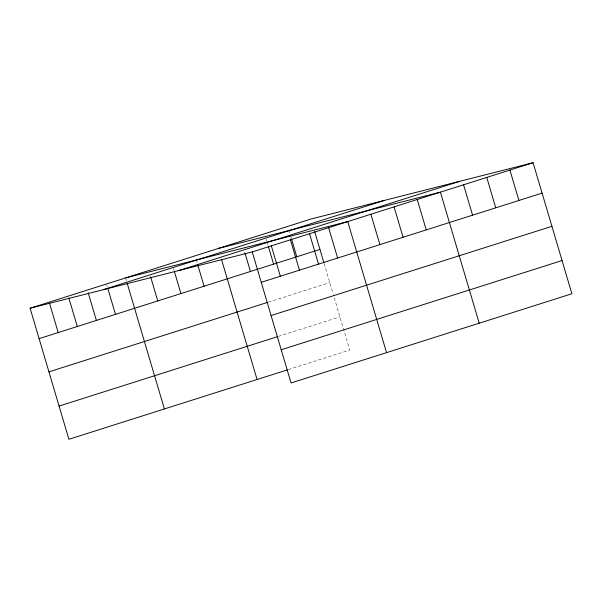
<?xml version="1.0" encoding="UTF-8"?>
<svg xmlns="http://www.w3.org/2000/svg" width="602" height="602" viewBox="0 0 602 602"><rect width="100%" height="100%" fill="white"/><g stroke="black" fill="none" stroke-linecap="round" stroke-linejoin="round"><path stroke-width="0.45" stroke-dasharray="3.01 2.26" d="M268.296 302.159L329.783 282.624M278.433 336.383L339.919 316.848M288.268 369.598L349.754 350.071L333.516 295.236M324.087 263.398L333.252 294.333M288.832 229.964L290.156 234.434M290.42 235.322L291.217 238.008M266.189 239.107L266.724 240.898M266.987 241.793L268.048 245.368M196.154 259.402L197.215 262.976M173.511 268.552L174.046 270.343M125.848 278.809L126.382 280.592M106.757 284.874L107.284 286.657"/><path stroke-width="0.9" d="M30.1 308.247L310.941 219.03L533.086 162.713L571.9 293.753L291.059 382.97L252.246 251.929L30.1 308.247L68.914 439.287L287.38 369.884M103.409 289.66L384.249 200.443M178.937 270.516L459.777 181.3M252.246 251.929L533.086 162.713M39.1 338.633L319.94 249.409M261.238 282.315L542.086 193.099M48.943 371.848L267.401 302.445M271.081 315.531L551.921 226.314M59.079 406.072L277.537 336.668M281.217 349.754L562.057 260.538M218.263 248.468L440.408 192.158L479.222 323.199M125.585 277.913L347.73 221.596L386.544 352.637M509.917 170.073L518.916 200.458M486.747 177.432L495.747 207.818M463.578 184.799L472.578 215.177M417.239 199.518L426.239 229.896M394.069 206.877L403.069 237.263M370.9 214.237L379.9 244.623M328.632 227.669L337.632 258.047M314.65 231.537L323.823 262.525M309.533 233.734L318.533 264.112M291.481 238.896L296.771 256.768M290.435 239.799L299.435 270.185M271.336 245.864L280.336 276.25M268.311 246.256L273.601 264.135M244.879 252.727L250.432 271.494M221.438 259.191L257.077 379.508M197.742 264.767L204.093 286.213M174.309 271.231L180.924 293.573M150.605 276.807L157.754 300.932M127.172 283.271L164.399 408.954M107.811 288.448L115.486 314.364M88.185 292.73L96.395 320.43M68.824 297.9L77.297 326.495M49.462 303.077L58.198 332.56"/></g></svg>
